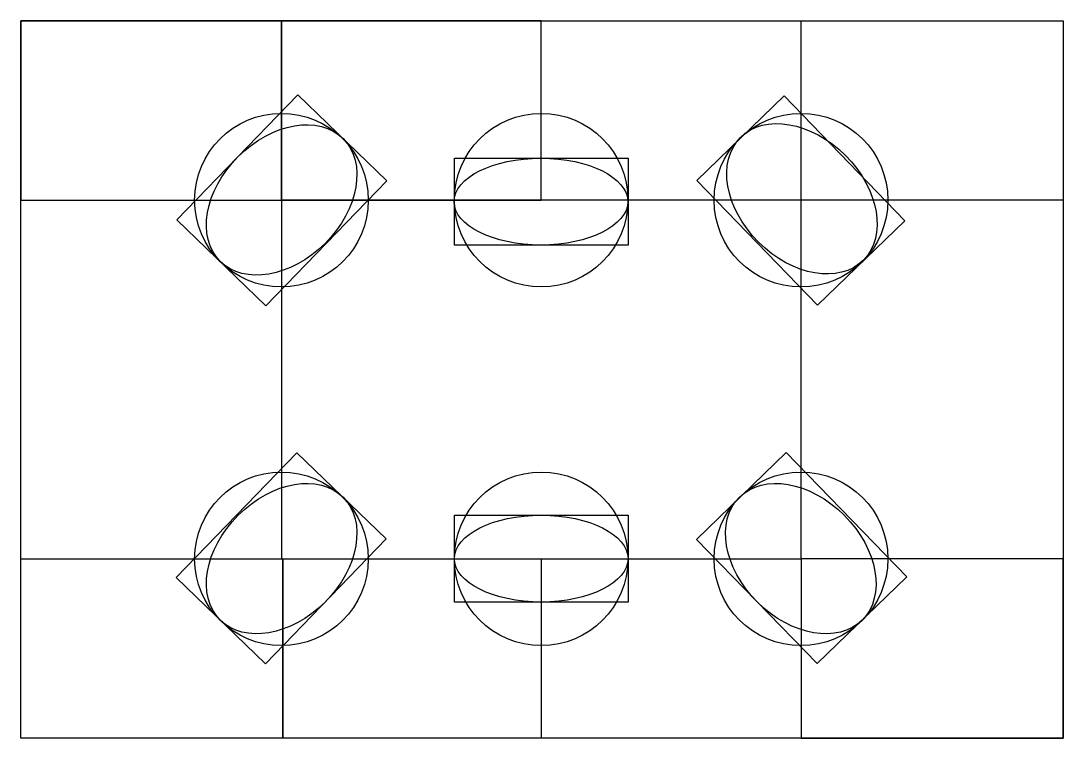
# Model space of a CAD drawing. Header units: inches. Extents: x 67 to 399, y 67 to 296.
import ezdxf

# ---------------------------------------------------------------- set-up
doc = ezdxf.new("R2010")
doc.units = ezdxf.units.IN
doc.header["$MEASUREMENT"] = 0

msp = doc.modelspace()

# ---------------------------------------------------------------- linework, layer by layer
for points in [[(66.67, 66.67), (66.67, 295.78), (399.47, 295.78), (399.47, 66.67)], [(66.67, 295.78), (66.67, 238.5), (149.87, 238.5), (149.87, 295.78)], [(232.82, 238.5), (232.82, 295.78), (149.87, 295.78), (149.87, 238.5)], [(399.47, 295.78), (399.47, 238.5), (315.77, 238.5), (315.77, 295.78)], [(155.14, 272.13), (116.49, 232.22), (144.89, 204.72), (183.54, 244.63)], [(310.38, 271.8), (282.46, 244.77), (321.06, 204.92), (348.97, 231.95)], [(205.08, 224.17), (205.08, 251.91), (260.55, 251.91), (260.55, 224.17)], [(149.87, 238.5), (149.87, 123.94), (315.77, 123.94), (315.77, 238.5)], [(154.83, 157.85), (116.28, 117.98), (144.75, 90.45), (183.3, 130.32)], [(311.01, 157.88), (282.43, 130.16), (320.93, 90.46), (349.51, 118.18)], [(205.08, 110.15), (205.08, 137.88), (260.59, 137.88), (260.59, 110.15)], [(66.67, 66.67), (66.67, 123.94), (150.37, 123.94), (150.37, 66.67)], [(232.82, 123.94), (232.82, 66.67), (150.37, 66.67), (150.37, 123.94)], [(399.47, 66.67), (399.47, 123.94), (315.77, 123.94), (315.77, 66.67)]]:
    msp.add_lwpolyline(points, close=True)
for centre in [(149.87, 238.5), (232.82, 238.5), (315.77, 238.5), (149.87, 123.94), (232.82, 123.94), (315.77, 123.94)]:
    msp.add_circle(centre, 27.73)
for centre, major_axis, ratio in [((149.94, 238.57), (-19.61, -19.61), 0.707107), ((316.07, 238.94), (-19.61, 19.61), 0.707107), ((232.73, 238.04), (-27.73, 0), 0.5), ((149.94, 124.01), (-19.61, -19.61), 0.707107), ((315.7, 124.01), (-19.61, 19.61), 0.707107), ((232.82, 124.01), (-27.73, 0), 0.5)]:
    msp.add_ellipse(centre, major_axis=major_axis, ratio=ratio)

doc.saveas('drawing.dxf')
